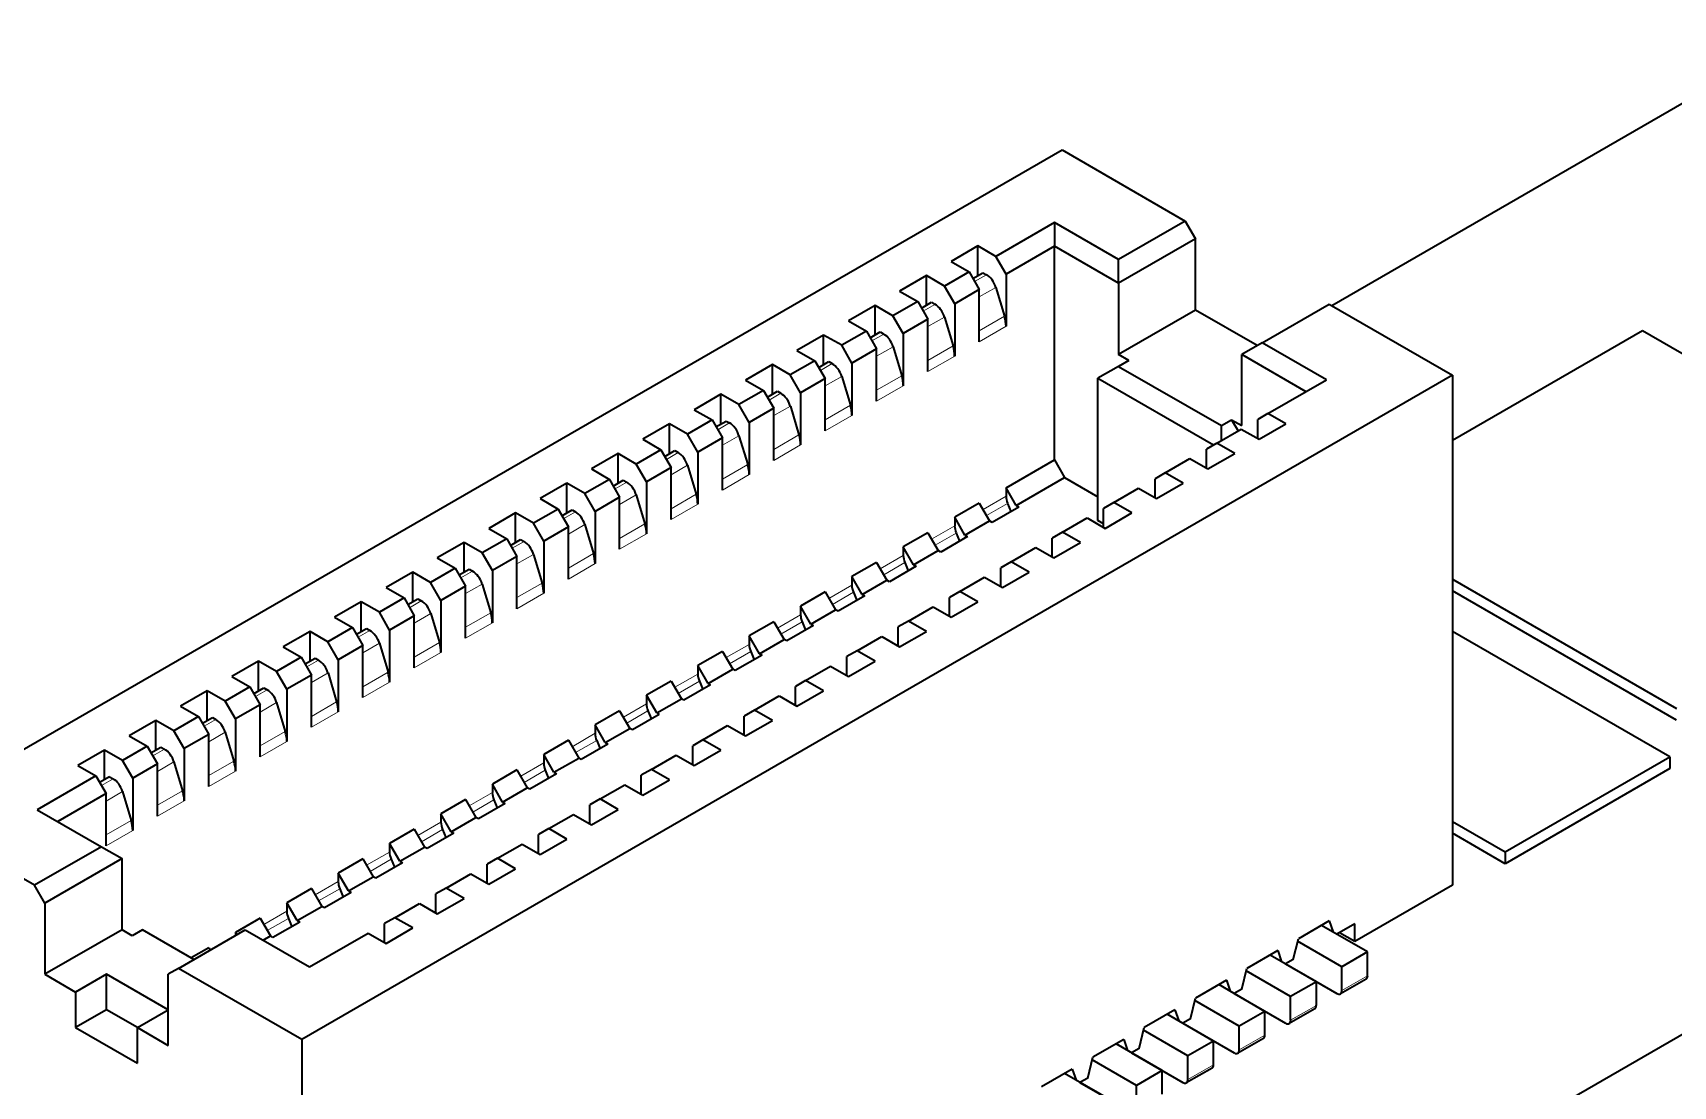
# Model space of a CAD drawing. Extents: x 468 to 804, y 295 to 621.
# Drawn here: x 719.41 to 730.69, y 507.03 to 514.28 of the extents above; entities that cross this region are included whole.
import ezdxf

# ---------------------------------------------------------------- set-up
doc = ezdxf.new("R2010")
doc.units = 0

msp = doc.modelspace()

# ---------------------------------------------------------------- linework, layer by layer
at = {"color": 7, "lineweight": 35, "ltscale": 0.093898}
msp.add_line((728.345, 512.403), (731.597, 514.28), dxfattribs=at)
at = {"color": 7, "lineweight": 35, "ltscale": 0.22862}
for p, q in [((718.569, 508.902), (726.489, 513.474)), ((729.176, 511.923), (721.256, 507.35))]:
    msp.add_line(p, q, dxfattribs=at)
at = {"color": 7, "lineweight": 35, "ltscale": 0.024495}
for p, q in [((726.489, 513.474), (727.337, 512.984)), ((726.736, 510.923), (726.736, 511.902)), ((719.417, 508.412), (718.569, 508.902)), ((721.256, 507.35), (720.407, 507.84))]:
    msp.add_line(p, q, dxfattribs=at)
at = {"color": 7, "lineweight": 35, "ltscale": 0.011636}
for p, q in [((726.436, 512.974), (726.032, 512.741)), ((727.906, 511.659), (728.309, 511.892)), ((719.838, 509.165), (719.435, 508.932)), ((721.309, 507.85), (721.712, 508.083))]:
    msp.add_line(p, q, dxfattribs=at)
at = {"color": 7, "lineweight": 35, "ltscale": 0.012758}
for p, q in [((726.878, 512.719), (726.436, 512.974)), ((726.878, 512.556), (726.436, 512.811)), ((728.309, 511.892), (727.867, 512.147)), ((728.168, 511.81), (727.726, 512.066)), ((719.435, 508.932), (719.877, 508.677)), ((720.867, 508.106), (721.309, 507.85))]:
    msp.add_line(p, q, dxfattribs=at)
at = {"color": 7, "lineweight": 35, "ltscale": 0.004083}
for p, q in [((726.436, 512.974), (726.436, 512.811)), ((727.867, 512.147), (727.726, 512.066)), ((719.877, 508.677), (720.019, 508.596))]:
    msp.add_line(p, q, dxfattribs=at)
at = {"color": 7, "lineweight": 35, "ltscale": 0.013268}
for p, q in [((727.337, 512.984), (726.878, 512.719)), ((727.867, 512.147), (728.327, 512.413))]:
    msp.add_line(p, q, dxfattribs=at)
at = {"color": 7, "lineweight": 35, "ltscale": 0.003536}
for p, q in [((727.337, 512.984), (727.408, 512.862)), ((725.75, 512.415), (725.679, 512.537)), ((725.396, 512.211), (725.325, 512.333)), ((725.495, 512.431), (725.566, 512.309)), ((724.788, 512.023), (724.859, 511.9)), ((724.689, 511.802), (724.618, 511.925)), ((724.335, 511.598), (724.265, 511.721)), ((724.081, 511.615), (724.152, 511.492)), ((723.727, 511.41), (723.798, 511.288)), ((723.628, 511.19), (723.558, 511.312)), ((723.275, 510.986), (723.204, 511.108)), ((723.02, 511.002), (723.091, 510.88)), ((725.82, 510.823), (725.75, 510.945)), ((725.566, 510.839), (725.637, 510.716)), ((722.568, 510.578), (722.497, 510.7)), ((722.313, 510.594), (722.384, 510.471)), ((725.113, 510.414), (725.043, 510.537)), ((721.96, 510.39), (722.03, 510.267)), ((724.76, 510.21), (724.689, 510.333)), ((721.861, 510.169), (721.79, 510.292)), ((724.505, 510.226), (724.576, 510.104)), ((721.507, 509.965), (721.436, 510.088)), ((721.606, 510.186), (721.677, 510.063)), ((724.406, 510.006), (724.335, 510.129)), ((721.252, 509.982), (721.323, 509.859)), ((724.152, 510.022), (724.222, 509.9)), ((724.053, 509.802), (723.982, 509.924)), ((723.798, 509.818), (723.869, 509.696)), ((720.8, 509.557), (720.729, 509.679)), ((723.444, 509.614), (723.515, 509.492)), ((720.446, 509.353), (720.376, 509.475)), ((720.192, 509.369), (720.263, 509.247)), ((722.992, 509.19), (722.921, 509.312)), ((722.737, 509.206), (722.808, 509.083)), ((722.285, 508.781), (722.214, 508.904)), ((721.931, 508.577), (721.861, 508.7)), ((721.677, 508.593), (721.747, 508.471)), ((719.488, 508.289), (719.417, 508.412)), ((721.323, 508.389), (721.394, 508.267)), ((721.224, 508.169), (721.153, 508.291)), ((720.97, 508.185), (721.04, 508.063))]:
    msp.add_line(p, q, dxfattribs=at)
at = {"color": 7, "lineweight": 35, "ltscale": 0.005307}
for p, q in [((725.909, 512.813), (725.725, 512.707)), ((725.555, 512.609), (725.371, 512.502)), ((725.202, 512.404), (725.018, 512.298)), ((724.848, 512.2), (724.664, 512.094)), ((724.495, 511.996), (724.311, 511.89)), ((724.141, 511.792), (723.957, 511.686)), ((723.787, 511.588), (723.604, 511.482)), ((727.846, 511.482), (728.03, 511.588)), ((727.493, 511.278), (727.677, 511.384)), ((723.08, 511.18), (722.896, 511.074)), ((727.139, 511.074), (727.323, 511.18)), ((726.192, 511.016), (726.008, 510.91)), ((722.727, 510.976), (722.543, 510.869)), ((726.786, 510.869), (726.969, 510.976)), ((722.373, 510.771), (722.189, 510.665)), ((725.838, 510.812), (725.654, 510.706)), ((726.432, 510.665), (726.616, 510.771)), ((722.02, 510.567), (721.836, 510.461)), ((725.484, 510.608), (725.301, 510.502)), ((725.131, 510.404), (724.947, 510.298)), ((725.725, 510.257), (725.909, 510.363)), ((721.313, 510.159), (721.129, 510.053)), ((725.371, 510.053), (725.555, 510.159)), ((724.424, 509.996), (724.24, 509.89)), ((720.959, 509.955), (720.775, 509.849)), ((725.018, 509.849), (725.202, 509.955)), ((720.605, 509.751), (720.422, 509.645)), ((724.07, 509.792), (723.886, 509.686)), ((724.664, 509.645), (724.848, 509.751)), ((720.252, 509.547), (720.068, 509.441)), ((723.717, 509.588), (723.533, 509.481)), ((724.311, 509.441), (724.495, 509.547)), ((719.898, 509.343), (719.714, 509.236)), ((723.363, 509.383), (723.179, 509.277)), ((723.957, 509.236), (724.141, 509.343)), ((723.01, 509.179), (722.826, 509.073)), ((723.604, 509.032), (723.787, 509.138)), ((722.656, 508.975), (722.472, 508.869)), ((722.302, 508.771), (722.119, 508.665)), ((722.896, 508.624), (723.08, 508.73)), ((722.543, 508.42), (722.727, 508.526)), ((721.595, 508.363), (721.412, 508.257)), ((722.189, 508.216), (722.373, 508.322)), ((721.242, 508.159), (721.058, 508.053)), ((721.836, 508.012), (722.02, 508.118))]:
    msp.add_line(p, q, dxfattribs=at)
at = {"color": 7, "lineweight": 35, "ltscale": 0.003572}
for p, q in [((726.032, 512.741), (725.909, 512.813)), ((725.725, 512.707), (725.849, 512.635)), ((725.018, 512.298), (725.142, 512.227)), ((724.664, 512.094), (724.788, 512.023)), ((724.265, 511.721), (724.141, 511.792)), ((723.957, 511.686), (724.081, 511.615)), ((723.604, 511.482), (723.727, 511.41)), ((727.677, 511.384), (727.553, 511.455)), ((723.558, 511.312), (723.434, 511.384)), ((727.323, 511.18), (727.199, 511.251)), ((723.204, 511.108), (723.08, 511.18)), ((727.015, 511.145), (727.139, 511.074)), ((722.896, 511.074), (723.02, 511.002)), ((722.497, 510.7), (722.373, 510.771)), ((726.616, 510.771), (726.492, 510.843)), ((722.189, 510.665), (722.313, 510.594)), ((726.308, 510.737), (726.432, 510.665)), ((725.955, 510.533), (726.078, 510.461)), ((721.836, 510.461), (721.96, 510.39)), ((725.909, 510.363), (725.785, 510.435)), ((721.79, 510.292), (721.666, 510.363)), ((725.555, 510.159), (725.431, 510.231)), ((721.436, 510.088), (721.313, 510.159)), ((725.248, 510.124), (725.371, 510.053)), ((721.129, 510.053), (721.252, 509.982)), ((720.729, 509.679), (720.605, 509.751)), ((724.848, 509.751), (724.724, 509.822)), ((720.422, 509.645), (720.545, 509.573)), ((724.541, 509.716), (724.664, 509.645)), ((720.376, 509.475), (720.252, 509.547)), ((724.187, 509.512), (724.311, 509.441)), ((724.495, 509.547), (724.371, 509.618)), ((720.068, 509.441), (720.192, 509.369)), ((723.787, 509.138), (723.664, 509.21)), ((723.48, 509.104), (723.604, 509.032)), ((723.126, 508.9), (723.25, 508.828)), ((723.08, 508.73), (722.957, 508.802)), ((722.727, 508.526), (722.603, 508.598)), ((722.419, 508.491), (722.543, 508.42)), ((722.02, 508.118), (721.896, 508.189)), ((721.712, 508.083), (721.836, 508.012))]:
    msp.add_line(p, q, dxfattribs=at)
at = {"color": 7, "lineweight": 35, "ltscale": 0.005104}
for p, q in [((725.909, 512.609), (725.909, 512.813)), ((727.885, 507.544), (727.708, 507.442)), ((728.228, 507.562), (728.052, 507.46))]:
    msp.add_line(p, q, dxfattribs=at)
at = {"color": 7, "lineweight": 35, "ltscale": 0.009593}
msp.add_line((726.436, 512.811), (726.103, 512.619), dxfattribs=at)
at = {"color": 7, "lineweight": 35, "ltscale": 0.036742}
msp.add_line((726.436, 511.341), (726.436, 512.811), dxfattribs=at)
at = {"color": 7, "lineweight": 35, "ltscale": 0.015309}
for p, q in [((727.408, 512.862), (726.878, 512.556)), ((720.019, 508.596), (719.488, 508.289)), ((720.019, 508.106), (719.488, 507.799))]:
    msp.add_line(p, q, dxfattribs=at)
at = {"color": 7, "lineweight": 35, "ltscale": 0.012247}
for p, q in [((727.408, 512.372), (727.408, 512.862)), ((727.832, 512.127), (727.408, 512.372)), ((727.726, 511.576), (727.726, 512.066)), ((720.019, 508.106), (720.019, 508.596)), ((719.488, 508.289), (719.488, 507.799)), ((720.337, 507.555), (719.912, 507.799)), ((720.337, 507.31), (720.337, 507.799)), ((719.7, 507.432), (720.125, 507.187))]:
    msp.add_line(p, q, dxfattribs=at)
at = {"color": 7, "lineweight": 35, "ltscale": 0.003535}
for p, q in [((726.103, 512.619), (726.032, 512.741)), ((725.849, 512.635), (725.919, 512.513)), ((725.142, 512.227), (725.212, 512.104)), ((724.434, 511.819), (724.505, 511.696)), ((723.982, 511.394), (723.911, 511.517)), ((726.436, 511.341), (726.506, 511.219)), ((723.374, 511.206), (723.444, 511.084)), ((726.174, 511.027), (726.103, 511.149)), ((725.919, 511.043), (725.99, 510.921)), ((722.921, 510.782), (722.851, 510.904)), ((722.667, 510.798), (722.737, 510.676)), ((725.467, 510.618), (725.396, 510.741)), ((725.212, 510.635), (725.283, 510.512)), ((722.214, 510.373), (722.143, 510.496)), ((724.859, 510.431), (724.929, 510.308)), ((721.153, 509.761), (721.083, 509.884)), ((720.899, 509.777), (720.97, 509.655)), ((723.699, 509.598), (723.628, 509.72)), ((720.545, 509.573), (720.616, 509.451)), ((723.345, 509.394), (723.275, 509.516)), ((723.091, 509.41), (723.162, 509.288)), ((720.093, 509.149), (720.022, 509.271)), ((719.838, 509.165), (719.909, 509.043)), ((722.638, 508.985), (722.568, 509.108)), ((722.384, 509.002), (722.455, 508.879)), ((722.03, 508.798), (722.101, 508.675)), ((721.578, 508.373), (721.507, 508.496))]:
    msp.add_line(p, q, dxfattribs=at)
at = {"color": 7, "lineweight": 35, "ltscale": 0.004082}
for p, q in [((726.878, 512.556), (726.878, 512.719)), ((726.878, 511.984), (726.736, 511.902)), ((728.592, 507.789), (728.592, 507.953)), ((728.415, 507.687), (728.415, 507.85)), ((728.239, 507.585), (728.239, 507.748)), ((728.062, 507.483), (728.062, 507.646)), ((727.885, 507.381), (727.885, 507.544)), ((727.708, 507.279), (727.708, 507.442)), ((727.532, 507.177), (727.532, 507.34)), ((727.355, 507.075), (727.355, 507.238)), ((727.001, 506.871), (727.001, 507.034)), ((727.178, 506.973), (727.178, 507.136))]:
    msp.add_line(p, q, dxfattribs=at)
at = {"color": 7, "lineweight": 35, "ltscale": 0.003573}
for p, q in [((725.679, 512.537), (725.555, 512.609)), ((725.371, 512.502), (725.495, 512.431)), ((724.972, 512.129), (724.848, 512.2)), ((724.618, 511.925), (724.495, 511.996)), ((724.311, 511.89), (724.434, 511.819)), ((728.03, 511.588), (727.906, 511.659)), ((723.911, 511.517), (723.787, 511.588)), ((727.722, 511.553), (727.846, 511.482)), ((727.369, 511.349), (727.493, 511.278)), ((723.25, 511.278), (723.374, 511.206)), ((726.969, 510.976), (726.846, 511.047)), ((722.543, 510.869), (722.667, 510.798)), ((722.851, 510.904), (722.727, 510.976)), ((726.662, 510.941), (726.786, 510.869)), ((726.262, 510.567), (726.139, 510.639)), ((722.143, 510.496), (722.02, 510.567)), ((725.601, 510.329), (725.725, 510.257)), ((721.482, 510.257), (721.606, 510.186)), ((725.202, 509.955), (725.078, 510.026)), ((720.775, 509.849), (720.899, 509.777)), ((721.083, 509.884), (720.959, 509.955)), ((724.894, 509.92), (725.018, 509.849)), ((724.141, 509.343), (724.017, 509.414)), ((720.022, 509.271), (719.898, 509.343)), ((723.833, 509.308), (723.957, 509.236)), ((719.714, 509.236), (719.838, 509.165)), ((723.434, 508.934), (723.31, 509.006)), ((722.773, 508.696), (722.896, 508.624)), ((722.373, 508.322), (722.249, 508.393)), ((722.066, 508.287), (722.189, 508.216)), ((728.504, 508.146), (728.38, 508.075))]:
    msp.add_line(p, q, dxfattribs=at)
at = {"color": 7, "lineweight": 35, "ltscale": 0.005103}
for p, q in [((725.555, 512.404), (725.555, 512.609)), ((725.202, 512.2), (725.202, 512.404)), ((724.848, 511.996), (724.848, 512.2)), ((724.495, 511.792), (724.495, 511.996)), ((724.141, 511.588), (724.141, 511.792)), ((723.787, 511.384), (723.787, 511.588)), ((723.434, 511.18), (723.434, 511.384)), ((723.08, 510.976), (723.08, 511.18)), ((722.727, 510.771), (722.727, 510.976)), ((722.373, 510.567), (722.373, 510.771)), ((722.02, 510.363), (722.02, 510.567)), ((721.666, 510.159), (721.666, 510.363)), ((721.313, 509.955), (721.313, 510.159)), ((720.959, 509.751), (720.959, 509.955)), ((720.605, 509.547), (720.605, 509.751)), ((720.252, 509.343), (720.252, 509.547)), ((719.898, 509.138), (719.898, 509.343)), ((728.592, 507.953), (728.415, 507.85)), ((728.239, 507.748), (728.062, 507.646)), ((728.582, 507.766), (728.405, 507.664)), ((727.532, 507.34), (727.355, 507.238)), ((727.875, 507.358), (727.698, 507.256)), ((727.521, 507.154), (727.344, 507.052)), ((727.178, 507.136), (727.001, 507.034))]:
    msp.add_line(p, q, dxfattribs=at)
at = {"color": 7, "lineweight": 35, "ltscale": 0.004898}
for p, q in [((725.849, 512.635), (725.679, 512.537)), ((725.142, 512.227), (724.972, 512.129)), ((725.566, 512.309), (725.396, 512.211)), ((724.788, 512.023), (724.618, 511.925)), ((724.505, 511.696), (724.335, 511.598)), ((727.553, 511.455), (727.722, 511.553)), ((727.199, 511.251), (727.369, 511.349)), ((725.785, 510.435), (725.955, 510.533)), ((721.96, 510.39), (721.79, 510.292)), ((724.505, 510.226), (724.335, 510.129)), ((721.677, 510.063), (721.507, 509.965)), ((724.053, 509.802), (724.222, 509.9)), ((724.724, 509.822), (724.894, 509.92)), ((720.616, 509.451), (720.446, 509.353)), ((722.992, 509.19), (723.162, 509.288)), ((721.677, 508.593), (721.507, 508.496)), ((721.224, 508.169), (721.394, 508.267)), ((721.896, 508.189), (722.066, 508.287))]:
    msp.add_line(p, q, dxfattribs=at)
at = {"color": 7, "lineweight": 35, "ltscale": 0.001989}
for p, q in [((725.875, 512.589), (725.944, 512.629)), ((724.107, 511.569), (724.176, 511.608)), ((723.047, 510.956), (723.116, 510.996)), ((721.279, 509.936), (721.348, 509.975)), ((720.218, 509.323), (720.287, 509.363))]:
    msp.add_line(p, q, dxfattribs=at)
at = {"color": 7, "lineweight": 13, "ltscale": 0.00233}
msp.add_line((725.968, 512.615), (725.887, 512.569), dxfattribs=at)
at = {"color": 7, "lineweight": 35, "ltscale": 0.000680215}
for p, q in [((725.944, 512.629), (725.968, 512.615)), ((725.591, 512.425), (725.614, 512.411)), ((725.237, 512.221), (725.261, 512.207)), ((724.53, 511.813), (724.553, 511.799)), ((724.176, 511.608), (724.2, 511.595)), ((723.823, 511.404), (723.846, 511.391)), ((723.469, 511.2), (723.493, 511.187)), ((723.116, 510.996), (723.139, 510.982)), ((722.762, 510.792), (722.786, 510.778)), ((722.409, 510.588), (722.432, 510.574)), ((721.701, 510.18), (721.725, 510.166)), ((721.348, 509.975), (721.371, 509.962)), ((720.641, 509.567), (720.664, 509.554)), ((720.287, 509.363), (720.311, 509.349)), ((719.934, 509.159), (719.957, 509.145))]:
    msp.add_line(p, q, dxfattribs=at)
at = {"color": 7, "lineweight": 35, "ltscale": 0.008981}
for p, q in [((726.103, 512.619), (726.103, 512.26)), ((725.919, 512.153), (725.919, 512.513)), ((725.75, 512.415), (725.75, 512.055)), ((725.566, 511.949), (725.566, 512.309)), ((725.396, 512.211), (725.396, 511.851)), ((725.212, 511.745), (725.212, 512.104)), ((724.859, 511.541), (724.859, 511.9)), ((724.689, 511.802), (724.689, 511.443)), ((724.505, 511.337), (724.505, 511.696)), ((723.982, 511.394), (723.982, 511.035)), ((723.798, 510.929), (723.798, 511.288)), ((723.628, 511.19), (723.628, 510.831)), ((723.275, 510.986), (723.275, 510.627)), ((723.444, 510.725), (723.444, 511.084)), ((723.091, 510.52), (723.091, 510.88)), ((722.921, 510.782), (722.921, 510.422)), ((722.568, 510.578), (722.568, 510.218)), ((722.384, 510.112), (722.384, 510.471)), ((722.214, 510.373), (722.214, 510.014)), ((722.03, 509.908), (722.03, 510.267)), ((721.861, 510.169), (721.861, 509.81)), ((721.507, 509.965), (721.507, 509.606)), ((721.677, 509.704), (721.677, 510.063)), ((721.153, 509.761), (721.153, 509.402)), ((720.97, 509.296), (720.97, 509.655)), ((720.8, 509.557), (720.8, 509.198)), ((720.616, 509.092), (720.616, 509.451)), ((720.263, 508.887), (720.263, 509.247)), ((720.093, 509.149), (720.093, 508.789))]:
    msp.add_line(p, q, dxfattribs=at)
at = {"color": 7, "lineweight": 35, "ltscale": 0.0049}
for p, q in [((725.919, 512.513), (725.75, 512.415)), ((724.859, 511.9), (724.689, 511.802)), ((724.152, 511.492), (723.982, 511.394)), ((726.846, 511.047), (727.015, 511.145)), ((722.667, 510.798), (722.497, 510.7)), ((725.212, 510.635), (725.043, 510.537)), ((722.384, 510.471), (722.214, 510.373)), ((724.859, 510.431), (724.689, 510.333)), ((722.03, 510.267), (721.861, 510.169)), ((721.606, 510.186), (721.436, 510.088)), ((724.406, 510.006), (724.576, 510.104)), ((725.078, 510.026), (725.248, 510.124)), ((724.152, 510.022), (723.982, 509.924)), ((721.323, 509.859), (721.153, 509.761)), ((723.699, 509.598), (723.869, 509.696)), ((724.017, 509.414), (724.187, 509.512)), ((723.345, 509.394), (723.515, 509.492)), ((722.384, 509.002), (722.214, 508.904)), ((721.323, 508.389), (721.153, 508.291)), ((722.249, 508.393), (722.419, 508.491))]:
    msp.add_line(p, q, dxfattribs=at)
at = {"color": 7, "lineweight": 13, "ltscale": 0.003279}
for p, q in [((725.919, 512.462), (726.033, 512.527)), ((725.566, 512.258), (725.679, 512.323)), ((725.212, 512.054), (725.326, 512.119)), ((724.859, 511.85), (724.972, 511.915)), ((724.505, 511.645), (724.619, 511.711)), ((724.152, 511.441), (724.265, 511.507)), ((723.798, 511.237), (723.912, 511.303)), ((723.444, 511.033), (723.558, 511.099)), ((723.091, 510.829), (723.205, 510.895)), ((722.737, 510.625), (722.851, 510.69)), ((722.384, 510.421), (722.497, 510.486)), ((722.03, 510.217), (722.144, 510.282)), ((721.677, 510.012), (721.79, 510.078)), ((721.323, 509.808), (721.437, 509.874)), ((720.97, 509.604), (721.083, 509.67)), ((720.263, 509.196), (720.376, 509.262)), ((719.909, 508.992), (720.023, 509.057))]:
    msp.add_line(p, q, dxfattribs=at)
at = {"color": 7, "lineweight": 35, "ltscale": 0.005187}
for p, q in [((726.033, 512.527), (726.092, 512.329)), ((722.497, 510.486), (722.557, 510.287)), ((720.73, 509.466), (720.789, 509.267))]:
    msp.add_line(p, q, dxfattribs=at)
at = {"color": 7, "lineweight": 35, "ltscale": 0.012248}
msp.add_line((726.878, 512.556), (726.878, 512.066), dxfattribs=at)
at = {"color": 7, "lineweight": 35, "ltscale": 0.003571}
msp.add_line((725.325, 512.333), (725.202, 512.404), dxfattribs=at)
at = {"color": 7, "lineweight": 35, "ltscale": 0.004899}
for p, q in [((725.495, 512.431), (725.325, 512.333)), ((725.212, 512.104), (725.043, 512.006)), ((724.434, 511.819), (724.265, 511.721)), ((724.081, 511.615), (723.911, 511.517)), ((723.727, 511.41), (723.558, 511.312)), ((723.374, 511.206), (723.204, 511.108)), ((723.798, 511.288), (723.628, 511.19)), ((723.02, 511.002), (722.851, 510.904)), ((723.444, 511.084), (723.275, 510.986)), ((725.919, 511.043), (725.75, 510.945)), ((723.091, 510.88), (722.921, 510.782)), ((725.82, 510.823), (725.99, 510.921)), ((726.492, 510.843), (726.662, 510.941)), ((725.566, 510.839), (725.396, 510.741)), ((722.737, 510.676), (722.568, 510.578)), ((725.467, 510.618), (725.637, 510.716)), ((726.139, 510.639), (726.308, 510.737)), ((722.313, 510.594), (722.143, 510.496)), ((725.113, 510.414), (725.283, 510.512)), ((724.76, 510.21), (724.929, 510.308)), ((725.431, 510.231), (725.601, 510.329)), ((721.252, 509.982), (721.083, 509.884)), ((720.899, 509.777), (720.729, 509.679)), ((723.798, 509.818), (723.628, 509.72)), ((720.97, 509.655), (720.8, 509.557)), ((724.371, 509.618), (724.541, 509.716)), ((720.545, 509.573), (720.376, 509.475)), ((723.444, 509.614), (723.275, 509.516)), ((723.091, 509.41), (722.921, 509.312)), ((720.192, 509.369), (720.022, 509.271)), ((723.664, 509.21), (723.833, 509.308)), ((720.263, 509.247), (720.093, 509.149)), ((722.737, 509.206), (722.568, 509.108)), ((722.638, 508.985), (722.808, 509.083)), ((723.31, 509.006), (723.48, 509.104)), ((722.285, 508.781), (722.455, 508.879)), ((722.957, 508.802), (723.126, 508.9)), ((722.03, 508.798), (721.861, 508.7)), ((721.931, 508.577), (722.101, 508.675)), ((722.603, 508.598), (722.773, 508.696)), ((721.578, 508.373), (721.747, 508.471)), ((720.97, 508.185), (720.8, 508.087))]:
    msp.add_line(p, q, dxfattribs=at)
at = {"color": 7, "lineweight": 35, "ltscale": 0.001991}
for p, q in [((725.522, 512.385), (725.591, 512.425)), ((725.168, 512.181), (725.237, 512.221)), ((724.461, 511.773), (724.53, 511.813)), ((723.754, 511.364), (723.823, 511.404)), ((723.4, 511.16), (723.469, 511.2)), ((722.693, 510.752), (722.762, 510.792)), ((722.34, 510.548), (722.409, 510.588)), ((721.633, 510.14), (721.701, 510.18)), ((720.925, 509.731), (720.994, 509.771)), ((720.572, 509.527), (720.641, 509.567)), ((719.934, 509.159), (719.865, 509.119))]:
    msp.add_line(p, q, dxfattribs=at)
at = {"color": 7, "lineweight": 13, "ltscale": 0.002331}
for p, q in [((725.614, 512.411), (725.533, 512.365)), ((724.907, 512.003), (724.826, 511.956)), ((724.553, 511.799), (724.473, 511.752)), ((723.846, 511.391), (723.766, 511.344)), ((723.493, 511.187), (723.412, 511.14)), ((722.786, 510.778), (722.705, 510.732)), ((722.079, 510.37), (721.998, 510.323)), ((721.725, 510.166), (721.644, 510.119)), ((721.018, 509.758), (720.937, 509.711)), ((720.664, 509.554), (720.584, 509.507)), ((719.957, 509.145), (719.877, 509.099))]:
    msp.add_line(p, q, dxfattribs=at)
at = {"color": 7, "lineweight": 35, "ltscale": 0.01531}
msp.add_line((727.408, 512.372), (726.878, 512.066), dxfattribs=at)
at = {"color": 7, "lineweight": 35, "ltscale": 0.024496}
msp.add_line((728.327, 512.413), (729.176, 511.923), dxfattribs=at)
at = {"color": 7, "lineweight": 35, "ltscale": 0.005188}
for p, q in [((725.679, 512.323), (725.739, 512.125)), ((725.326, 512.119), (725.385, 511.92)), ((724.972, 511.915), (725.032, 511.716)), ((724.619, 511.711), (724.678, 511.512)), ((724.265, 511.507), (724.325, 511.308)), ((723.912, 511.303), (723.971, 511.104)), ((723.558, 511.099), (723.617, 510.9)), ((723.205, 510.895), (723.264, 510.696)), ((722.851, 510.69), (722.91, 510.492)), ((722.144, 510.282), (722.203, 510.083)), ((721.79, 510.078), (721.85, 509.879)), ((721.437, 509.874), (721.496, 509.675)), ((721.083, 509.67), (721.143, 509.471)), ((720.376, 509.262), (720.435, 509.063)), ((720.023, 509.057), (720.082, 508.859))]:
    msp.add_line(p, q, dxfattribs=at)
at = {"color": 7, "lineweight": 13, "ltscale": 0.004994}
for p, q in [((726.092, 512.329), (725.919, 512.229)), ((725.032, 511.716), (724.859, 511.616)), ((723.971, 511.104), (723.798, 511.004)), ((721.143, 509.471), (720.97, 509.371))]:
    msp.add_line(p, q, dxfattribs=at)
at = {"color": 7, "lineweight": 13, "ltscale": 0.005307}
for p, q in [((725.919, 512.153), (726.103, 512.26)), ((725.566, 511.949), (725.75, 512.055)), ((725.212, 511.745), (725.396, 511.851)), ((724.859, 511.541), (725.043, 511.647)), ((724.505, 511.337), (724.689, 511.443)), ((724.152, 511.133), (724.335, 511.239)), ((723.798, 510.929), (723.982, 511.035)), ((723.091, 510.52), (723.275, 510.627)), ((722.737, 510.316), (722.921, 510.422)), ((722.384, 510.112), (722.568, 510.218)), ((722.03, 509.908), (722.214, 510.014)), ((721.677, 509.704), (721.861, 509.81)), ((721.323, 509.5), (721.507, 509.606)), ((720.97, 509.296), (721.153, 509.402)), ((720.263, 508.887), (720.446, 508.994)), ((719.909, 508.683), (720.093, 508.789))]:
    msp.add_line(p, q, dxfattribs=at)
at = {"color": 7, "lineweight": 35, "ltscale": 0.037737}
msp.add_line((730.483, 512.228), (729.176, 511.473), dxfattribs=at)
at = {"color": 7, "lineweight": 35, "ltscale": 0.068341}
msp.add_line((732.85, 510.861), (730.483, 512.228), dxfattribs=at)
at = {"color": 7, "lineweight": 35, "ltscale": 0.003534}
msp.add_line((725.043, 512.006), (724.972, 512.129), dxfattribs=at)
at = {"color": 7, "lineweight": 13, "ltscale": 0.002329}
for p, q in [((725.261, 512.207), (725.18, 512.161)), ((724.2, 511.595), (724.119, 511.548)), ((723.139, 510.982), (723.059, 510.936)), ((722.432, 510.574), (722.351, 510.528)), ((721.371, 509.962), (721.291, 509.915)), ((720.311, 509.349), (720.23, 509.303))]:
    msp.add_line(p, q, dxfattribs=at)
at = {"color": 7, "lineweight": 13, "ltscale": 0.004993}
for p, q in [((725.739, 512.125), (725.566, 512.025)), ((724.678, 511.512), (724.505, 511.412)), ((724.325, 511.308), (724.152, 511.208)), ((723.617, 510.9), (723.444, 510.8)), ((723.264, 510.696), (723.091, 510.596)), ((722.91, 510.492), (722.737, 510.392)), ((722.203, 510.083), (722.03, 509.983)), ((721.85, 509.879), (721.677, 509.779)), ((721.496, 509.675), (721.323, 509.575)), ((720.789, 509.267), (720.616, 509.167)), ((720.435, 509.063), (720.263, 508.963)), ((720.082, 508.859), (719.909, 508.759))]:
    msp.add_line(p, q, dxfattribs=at)
at = {"color": 7, "lineweight": 35, "ltscale": 0.00199}
for p, q in [((724.815, 511.977), (724.883, 512.017)), ((721.986, 510.344), (722.055, 510.384))]:
    msp.add_line(p, q, dxfattribs=at)
at = {"color": 7, "lineweight": 35, "ltscale": 0.000681537}
for p, q in [((724.883, 512.017), (724.907, 512.003)), ((722.055, 510.384), (722.079, 510.37))]:
    msp.add_line(p, q, dxfattribs=at)
at = {"color": 7, "lineweight": 35, "ltscale": 0.008982}
for p, q in [((725.043, 512.006), (725.043, 511.647)), ((724.335, 511.598), (724.335, 511.239)), ((724.152, 511.133), (724.152, 511.492)), ((722.737, 510.316), (722.737, 510.676)), ((721.323, 509.5), (721.323, 509.859)), ((720.446, 509.353), (720.446, 508.994)), ((719.909, 508.683), (719.909, 509.043))]:
    msp.add_line(p, q, dxfattribs=at)
at = {"color": 7, "lineweight": 35, "ltscale": 0.00204}
for p, q in [((726.948, 512.025), (726.878, 512.066)), ((727.906, 511.659), (727.836, 511.619)), ((725.078, 510.026), (725.007, 509.986)), ((722.249, 508.393), (722.179, 508.353)), ((720.089, 508.065), (720.019, 508.106))]:
    msp.add_line(p, q, dxfattribs=at)
at = {"color": 7, "lineweight": 35, "ltscale": 0.002041}
for p, q in [((726.948, 512.025), (726.878, 511.984)), ((727.585, 511.576), (727.655, 511.617)), ((727.199, 511.251), (727.129, 511.21)), ((726.846, 511.047), (726.775, 511.006)), ((726.139, 510.639), (726.068, 510.598)), ((724.371, 509.618), (724.3, 509.577)), ((724.017, 509.414), (723.947, 509.373)), ((730.672, 509.296), (730.672, 509.215)), ((723.31, 509.006), (723.239, 508.965)), ((729.538, 508.642), (729.538, 508.56))]:
    msp.add_line(p, q, dxfattribs=at)
at = {"color": 7, "lineweight": 13, "ltscale": 0.004992}
for p, q in [((725.385, 511.92), (725.212, 511.821)), ((722.557, 510.287), (722.384, 510.188))]:
    msp.add_line(p, q, dxfattribs=at)
at = {"color": 7, "lineweight": 35, "ltscale": 0.022964}
msp.add_line((726.736, 511.902), (727.532, 511.443), dxfattribs=at)
at = {"color": 7, "lineweight": 35, "ltscale": 0.020412}
msp.add_line((726.878, 511.984), (727.585, 511.576), dxfattribs=at)
at = {"color": 7, "lineweight": 35, "ltscale": 0.087774}
msp.add_line((729.176, 511.923), (729.176, 508.412), dxfattribs=at)
at = {"color": 7, "lineweight": 35, "ltscale": 0.002552}
msp.add_line((727.585, 511.474), (727.585, 511.576), dxfattribs=at)
at = {"color": 7, "lineweight": 35, "ltscale": 0.002042}
for p, q in [((727.655, 511.617), (727.726, 511.576)), ((727.553, 511.455), (727.482, 511.414)), ((726.492, 510.843), (726.421, 510.802)), ((725.785, 510.435), (725.714, 510.394)), ((725.431, 510.231), (725.361, 510.19)), ((724.724, 509.822), (724.654, 509.781)), ((723.664, 509.21), (723.593, 509.169)), ((722.957, 508.802), (722.886, 508.761)), ((722.603, 508.598), (722.532, 508.557)), ((721.896, 508.189), (721.825, 508.148)), ((720.16, 508.106), (720.089, 508.065)), ((720.407, 507.84), (720.337, 507.799))]:
    msp.add_line(p, q, dxfattribs=at)
at = {"color": 7, "lineweight": 35, "ltscale": 0.002211}
msp.add_line((727.655, 511.617), (727.7, 511.54), dxfattribs=at)
at = {"color": 7, "lineweight": 35, "ltscale": 0.003266}
for p, q in [((727.836, 511.488), (727.836, 511.619)), ((727.482, 511.284), (727.482, 511.414)), ((727.129, 511.08), (727.129, 511.21)), ((726.421, 510.671), (726.421, 510.802)), ((726.068, 510.467), (726.068, 510.598)), ((725.714, 510.263), (725.714, 510.394)), ((725.007, 509.855), (725.007, 509.986)), ((724.654, 509.651), (724.654, 509.781)), ((724.3, 509.447), (724.3, 509.577)), ((723.593, 509.038), (723.593, 509.169)), ((723.239, 508.834), (723.239, 508.965)), ((722.886, 508.63), (722.886, 508.761)), ((722.179, 508.222), (722.179, 508.353)), ((721.825, 508.018), (721.825, 508.148))]:
    msp.add_line(p, q, dxfattribs=at)
at = {"color": 7, "lineweight": 35, "ltscale": 0.005308}
for p, q in [((723.434, 511.384), (723.25, 511.278)), ((721.666, 510.363), (721.482, 510.257)), ((724.777, 510.2), (724.594, 510.094)), ((721.949, 508.567), (721.765, 508.461))]:
    msp.add_line(p, q, dxfattribs=at)
at = {"color": 7, "lineweight": 35, "ltscale": 0.009594}
for p, q in [((726.103, 511.149), (726.436, 511.341)), ((726.174, 511.027), (726.506, 511.219)), ((719.909, 509.043), (719.577, 508.851))]:
    msp.add_line(p, q, dxfattribs=at)
at = {"color": 7, "lineweight": 35, "ltscale": 0.006635}
msp.add_line((726.506, 511.219), (726.736, 511.086), dxfattribs=at)
at = {"color": 7, "lineweight": 13, "ltscale": 0.004579}
for p, q in [((726.103, 511.091), (725.945, 510.999)), ((725.396, 510.683), (725.237, 510.591)), ((725.043, 510.479), (724.884, 510.387)), ((724.689, 510.274), (724.53, 510.183)), ((723.982, 509.866), (723.823, 509.775)), ((723.628, 509.662), (723.47, 509.57)), ((723.275, 509.458), (723.116, 509.366)), ((722.568, 509.05), (722.409, 508.958)), ((722.214, 508.846), (722.055, 508.754)), ((721.861, 508.641), (721.702, 508.55)), ((721.507, 508.437), (721.348, 508.346)), ((721.153, 508.233), (720.995, 508.142))]:
    msp.add_line(p, q, dxfattribs=at)
at = {"color": 7, "lineweight": 35, "ltscale": 0.001456}
for p, q in [((726.103, 511.149), (726.103, 511.091)), ((725.75, 510.945), (725.75, 510.887)), ((725.396, 510.741), (725.396, 510.683)), ((725.043, 510.537), (725.043, 510.479)), ((724.689, 510.333), (724.689, 510.274)), ((724.335, 510.129), (724.335, 510.07)), ((723.982, 509.924), (723.982, 509.866)), ((723.628, 509.72), (723.628, 509.662)), ((723.275, 509.516), (723.275, 509.458)), ((722.921, 509.312), (722.921, 509.254)), ((722.568, 509.108), (722.568, 509.05)), ((722.214, 508.904), (722.214, 508.846)), ((721.861, 508.7), (721.861, 508.641)), ((721.507, 508.496), (721.507, 508.437)), ((721.153, 508.291), (721.153, 508.233))]:
    msp.add_line(p, q, dxfattribs=at)
at = {"color": 7, "lineweight": 13, "ltscale": 0.004193}
for p, q in [((725.969, 510.958), (726.114, 511.041)), ((725.615, 510.753), (725.76, 510.837)), ((725.262, 510.549), (725.407, 510.633)), ((724.201, 509.937), (724.346, 510.021)), ((723.847, 509.733), (723.993, 509.817)), ((723.14, 509.325), (723.286, 509.408)), ((722.787, 509.12), (722.932, 509.204)), ((721.726, 508.508), (721.871, 508.592)), ((721.372, 508.304), (721.518, 508.388))]:
    msp.add_line(p, q, dxfattribs=at)
at = {"color": 7, "lineweight": 35, "ltscale": 0.001524}
for p, q in [((726.114, 511.041), (726.137, 510.985)), ((725.76, 510.837), (725.784, 510.781)), ((725.407, 510.633), (725.43, 510.577)), ((724.7, 510.225), (724.723, 510.169)), ((724.346, 510.021), (724.369, 509.964)), ((723.993, 509.817), (724.016, 509.76)), ((723.639, 509.613), (723.662, 509.556)), ((723.286, 509.408), (723.309, 509.352)), ((722.932, 509.204), (722.955, 509.148)), ((722.225, 508.796), (722.248, 508.74)), ((721.871, 508.592), (721.895, 508.536)), ((721.518, 508.388), (721.541, 508.331))]:
    msp.add_line(p, q, dxfattribs=at)
at = {"color": 7, "lineweight": 35, "ltscale": 0.000510632}
for p, q in [((726.174, 511.027), (726.192, 511.016)), ((726.008, 510.91), (725.99, 510.921)), ((724.76, 510.21), (724.777, 510.2)), ((724.406, 510.006), (724.424, 509.996)), ((724.24, 509.89), (724.222, 509.9)), ((723.699, 509.598), (723.717, 509.588)), ((723.179, 509.277), (723.162, 509.288)), ((723.345, 509.394), (723.363, 509.383)), ((721.931, 508.577), (721.949, 508.567)), ((721.412, 508.257), (721.394, 508.267))]:
    msp.add_line(p, q, dxfattribs=at)
at = {"color": 7, "lineweight": 35, "ltscale": 0.003265}
for p, q in [((726.775, 510.876), (726.775, 511.006)), ((725.361, 510.059), (725.361, 510.19)), ((723.947, 509.243), (723.947, 509.373)), ((722.532, 508.426), (722.532, 508.557))]:
    msp.add_line(p, q, dxfattribs=at)
at = {"color": 7, "lineweight": 13, "ltscale": 0.00458}
for p, q in [((725.75, 510.887), (725.591, 510.795)), ((724.335, 510.07), (724.177, 509.979)), ((722.921, 509.254), (722.763, 509.162))]:
    msp.add_line(p, q, dxfattribs=at)
at = {"color": 7, "lineweight": 35, "ltscale": 0.001123}
msp.add_line((726.775, 510.9), (726.736, 510.923), dxfattribs=at)
at = {"color": 7, "lineweight": 13, "ltscale": 0.005308}
for p, q in [((723.444, 510.725), (723.628, 510.831)), ((720.616, 509.092), (720.8, 509.198))]:
    msp.add_line(p, q, dxfattribs=at)
at = {"color": 7, "lineweight": 35, "ltscale": 0.00050931}
for p, q in [((725.82, 510.823), (725.838, 510.812)), ((725.654, 510.706), (725.637, 510.716)), ((725.113, 510.414), (725.131, 510.404)), ((724.594, 510.094), (724.576, 510.104)), ((722.826, 509.073), (722.808, 509.083)), ((722.285, 508.781), (722.302, 508.771)), ((721.765, 508.461), (721.747, 508.471))]:
    msp.add_line(p, q, dxfattribs=at)
at = {"color": 7, "lineweight": 35, "ltscale": 0.000511013}
for p, q in [((725.467, 510.618), (725.484, 510.608)), ((725.301, 510.502), (725.283, 510.512)), ((724.947, 510.298), (724.929, 510.308)), ((723.533, 509.481), (723.515, 509.492)), ((722.638, 508.985), (722.656, 508.975)), ((722.472, 508.869), (722.455, 508.879)), ((722.119, 508.665), (722.101, 508.675)), ((721.578, 508.373), (721.595, 508.363))]:
    msp.add_line(p, q, dxfattribs=at)
at = {"color": 7, "lineweight": 35, "ltscale": 0.005309}
for p, q in [((726.078, 510.461), (726.262, 510.567)), ((723.25, 508.828), (723.434, 508.934))]:
    msp.add_line(p, q, dxfattribs=at)
at = {"color": 7, "lineweight": 13, "ltscale": 0.004194}
for p, q in [((724.908, 510.345), (725.053, 510.429)), ((723.494, 509.529), (723.639, 509.613)), ((722.433, 508.916), (722.578, 509)), ((722.08, 508.712), (722.225, 508.796)), ((721.019, 508.1), (721.164, 508.184))]:
    msp.add_line(p, q, dxfattribs=at)
at = {"color": 7, "lineweight": 35, "ltscale": 0.001525}
for p, q in [((725.053, 510.429), (725.077, 510.373)), ((722.578, 509), (722.602, 508.944)), ((721.164, 508.184), (721.187, 508.127))]:
    msp.add_line(p, q, dxfattribs=at)
at = {"color": 7, "lineweight": 35, "ltscale": 0.044514}
for p, q in [((729.176, 510.52), (730.718, 509.63)), ((730.718, 509.548), (729.176, 510.438))]:
    msp.add_line(p, q, dxfattribs=at)
at = {"color": 7, "lineweight": 13, "ltscale": 0.004195}
msp.add_line((724.554, 510.141), (724.7, 510.225), dxfattribs=at)
at = {"color": 7, "lineweight": 35, "ltscale": 0.043199}
msp.add_line((730.672, 509.296), (729.176, 510.16), dxfattribs=at)
at = {"color": 7, "lineweight": 35, "ltscale": 0.000679834}
msp.add_line((720.994, 509.771), (721.018, 509.758), dxfattribs=at)
at = {"color": 7, "lineweight": 35, "ltscale": 0.000509692}
for p, q in [((724.053, 509.802), (724.07, 509.792)), ((723.886, 509.686), (723.869, 509.696)), ((722.992, 509.19), (723.01, 509.179)), ((721.224, 508.169), (721.242, 508.159)), ((721.058, 508.053), (721.04, 508.063))]:
    msp.add_line(p, q, dxfattribs=at)
at = {"color": 7, "lineweight": 13, "ltscale": 0.00328}
msp.add_line((720.616, 509.4), (720.73, 509.466), dxfattribs=at)
at = {"color": 7, "lineweight": 35, "ltscale": 0.032725}
for p, q in [((729.538, 508.642), (730.672, 509.296)), ((730.672, 509.215), (729.538, 508.56))]:
    msp.add_line(p, q, dxfattribs=at)
at = {"color": 7, "lineweight": 35, "ltscale": 0.326597}
msp.add_line((733.33, 508.871), (722.016, 502.339), dxfattribs=at)
at = {"color": 7, "lineweight": 35, "ltscale": 0.010475}
for p, q in [((729.176, 508.851), (729.538, 508.642)), ((729.538, 508.56), (729.176, 508.77))]:
    msp.add_line(p, q, dxfattribs=at)
at = {"color": 7, "lineweight": 35, "ltscale": 0.013269}
msp.add_line((719.877, 508.677), (719.417, 508.412), dxfattribs=at)
at = {"color": 7, "lineweight": 35, "ltscale": 0.019392}
msp.add_line((729.176, 508.412), (728.504, 508.024), dxfattribs=at)
at = {"color": 7, "lineweight": 35, "ltscale": 0.006123}
for p, q in [((728.327, 508.167), (728.115, 508.044)), ((719.912, 507.799), (719.7, 507.677)), ((719.912, 507.555), (719.912, 507.799)), ((727.62, 507.759), (727.408, 507.636)), ((719.912, 507.555), (719.7, 507.432)), ((720.125, 507.432), (720.337, 507.555)), ((720.125, 507.432), (720.337, 507.31)), ((720.125, 507.187), (720.125, 507.432)), ((726.559, 507.146), (726.347, 507.024))]:
    msp.add_line(p, q, dxfattribs=at)
at = {"color": 7, "lineweight": 35, "ltscale": 0.002025}
for p, q in [((728.327, 508.167), (728.354, 508.09)), ((727.974, 507.963), (728, 507.886)), ((727.62, 507.759), (727.646, 507.682)), ((726.913, 507.35), (726.939, 507.274)), ((726.559, 507.146), (726.586, 507.07))]:
    msp.add_line(p, q, dxfattribs=at)
at = {"color": 7, "lineweight": 35, "ltscale": 0.010206}
for p, q in [((720.514, 507.902), (720.16, 508.106)), ((726.612, 507.054), (726.966, 506.85))]:
    msp.add_line(p, q, dxfattribs=at)
at = {"color": 7, "lineweight": 35, "ltscale": 0.013267}
msp.add_line((720.407, 507.84), (720.867, 508.106), dxfattribs=at)
at = {"color": 7, "lineweight": 35, "ltscale": 0.000440887}
msp.add_line((720.809, 508.072), (720.8, 508.087), dxfattribs=at)
at = {"color": 7, "lineweight": 35, "ltscale": 0.000510406}
msp.add_line((720.8, 508.087), (720.8, 508.067), dxfattribs=at)
at = {"color": 7, "lineweight": 35, "ltscale": 0.001429}
msp.add_line((720.991, 508.034), (721.04, 508.063), dxfattribs=at)
at = {"color": 7, "lineweight": 35, "ltscale": 0.00368}
for p, q in [((728.08, 507.902), (728.115, 508.044)), ((727.726, 507.697), (727.761, 507.84)), ((727.372, 507.493), (727.408, 507.636)), ((727.019, 507.289), (727.054, 507.432)), ((726.665, 507.085), (726.701, 507.228))]:
    msp.add_line(p, q, dxfattribs=at)
at = {"color": 7, "lineweight": 35, "ltscale": 0.009185}
for p, q in [((728.592, 507.953), (728.274, 508.136)), ((728.239, 507.748), (727.92, 507.932)), ((727.532, 507.34), (727.213, 507.524)), ((727.178, 507.136), (726.86, 507.32))]:
    msp.add_line(p, q, dxfattribs=at)
at = {"color": 7, "lineweight": 35, "ltscale": 0.003062}
for q in [(728.398, 508.085), (728.504, 508.146)]:
    msp.add_line((728.504, 508.024), q, dxfattribs=at)
at = {"color": 7, "lineweight": 35, "ltscale": 0.003469}
msp.add_line((720.616, 507.981), (720.496, 507.912), dxfattribs=at)
at = {"color": 7, "lineweight": 35, "ltscale": 0.00044231}
msp.add_line((720.616, 507.981), (720.625, 507.966), dxfattribs=at)
at = {"color": 7, "lineweight": 35, "ltscale": 0.006124}
for p, q in [((727.974, 507.963), (727.761, 507.84)), ((719.488, 507.799), (719.7, 507.677)), ((719.7, 507.677), (719.7, 507.432)), ((726.913, 507.35), (726.701, 507.228))]:
    msp.add_line(p, q, dxfattribs=at)
at = {"color": 7, "lineweight": 35, "ltscale": 0.008804}
msp.add_line((728.415, 507.85), (728.11, 508.027), dxfattribs=at)
at = {"color": 7, "lineweight": 35, "ltscale": 0.008803}
for p, q in [((728.062, 507.646), (727.757, 507.822)), ((727.708, 507.442), (727.403, 507.618)), ((727.355, 507.238), (727.05, 507.414)), ((727.001, 507.034), (726.696, 507.21))]:
    msp.add_line(p, q, dxfattribs=at)
at = {"color": 7, "lineweight": 35, "ltscale": 0.001531}
for p, q in [((728.08, 507.902), (728.027, 507.871)), ((727.726, 507.697), (727.673, 507.667)), ((727.019, 507.289), (726.966, 507.259)), ((726.665, 507.085), (726.612, 507.054))]:
    msp.add_line(p, q, dxfattribs=at)
at = {"color": 7, "lineweight": 35, "ltscale": 0.010205}
for p, q in [((728.027, 507.871), (728.38, 507.667)), ((727.319, 507.463), (727.673, 507.259))]:
    msp.add_line(p, q, dxfattribs=at)
at = {"color": 7, "lineweight": 35, "ltscale": 0.009186}
for p, q in [((727.885, 507.544), (727.567, 507.728)), ((726.824, 506.932), (726.506, 507.116))]:
    msp.add_line(p, q, dxfattribs=at)
at = {"color": 7, "lineweight": 13, "ltscale": 0.005103}
for p, q in [((728.592, 507.789), (728.415, 507.687)), ((728.239, 507.585), (728.062, 507.483)), ((727.532, 507.177), (727.355, 507.075))]:
    msp.add_line(p, q, dxfattribs=at)
at = {"color": 7, "lineweight": 35, "ltscale": 0.010207}
for p, q in [((727.673, 507.667), (728.027, 507.463)), ((726.966, 507.259), (727.319, 507.054))]:
    msp.add_line(p, q, dxfattribs=at)
at = {"color": 7, "lineweight": 35, "ltscale": 0.006125}
for p, q in [((720.125, 507.432), (719.912, 507.555)), ((727.266, 507.555), (727.054, 507.432))]:
    msp.add_line(p, q, dxfattribs=at)
at = {"color": 7, "lineweight": 35, "ltscale": 0.002026}
msp.add_line((727.266, 507.555), (727.293, 507.478), dxfattribs=at)
at = {"color": 7, "lineweight": 35, "ltscale": 0.00153}
msp.add_line((727.372, 507.493), (727.319, 507.463), dxfattribs=at)
at = {"color": 7, "lineweight": 13, "ltscale": 0.005104}
msp.add_line((727.885, 507.381), (727.708, 507.279), dxfattribs=at)
at = {"color": 7, "lineweight": 35, "ltscale": 0.087773}
msp.add_line((721.256, 507.35), (721.256, 503.839), dxfattribs=at)
at = {"color": 7, "lineweight": 35}
for centre, major_axis, start_param, end_param in [((725.968, 512.534), (0.05, -0.0866), 1.180189, 2.356194), ((725.614, 512.33), (0.05, -0.0866), 1.180189, 2.356194), ((725.962, 512.341), (0.1, -0.173), 0.785398, 1.180189), ((725.261, 512.125), (0.05, -0.0866), 1.180189, 2.356194), ((725.608, 512.137), (0.1, -0.173), 0.785398, 1.180189), ((724.907, 511.921), (0.05, -0.0866), 1.180189, 2.356194), ((725.255, 511.933), (0.1, -0.173), 0.785398, 1.180189), ((724.553, 511.717), (0.05, -0.0866), 1.180189, 2.356194), ((724.901, 511.729), (0.1, -0.173), 0.785398, 1.180189), ((724.2, 511.513), (0.05, -0.0866), 1.180189, 2.356194), ((724.548, 511.525), (0.1, -0.173), 0.785398, 1.180189), ((723.846, 511.309), (0.05, -0.0866), 1.180189, 2.356194), ((724.194, 511.321), (0.1, -0.173), 0.785398, 1.180189), ((723.493, 511.105), (0.05, -0.0866), 1.180189, 2.356194), ((723.84, 511.116), (0.1, -0.173), 0.785398, 1.180189), ((726.174, 511.05), (-0.05, 0.0866), 0.785398, 1.343997), ((723.139, 510.901), (0.05, -0.0866), 1.180189, 2.356194), ((723.487, 510.912), (0.1, -0.173), 0.785398, 1.180189), ((725.82, 510.846), (-0.05, 0.0866), 0.785398, 1.343997), ((722.786, 510.697), (0.05, -0.0866), 1.180189, 2.356194), ((723.133, 510.708), (0.1, -0.173), 0.785398, 1.180189), ((725.467, 510.642), (-0.05, 0.0866), 0.785398, 1.343997), ((722.432, 510.493), (0.05, -0.0866), 1.180189, 2.356194), ((722.78, 510.504), (0.1, -0.173), 0.785398, 1.180189), ((725.113, 510.438), (-0.05, 0.0866), 0.785398, 1.343997), ((722.079, 510.288), (0.05, -0.0866), 1.180189, 2.356194), ((722.426, 510.3), (0.1, -0.173), 0.785398, 1.180189), ((724.76, 510.234), (-0.05, 0.0866), 0.785398, 1.343997), ((721.725, 510.084), (0.05, -0.0866), 1.180189, 2.356194), ((722.073, 510.096), (0.1, -0.173), 0.785398, 1.180189), ((721.371, 509.88), (0.05, -0.0866), 1.180189, 2.356194), ((724.406, 510.029), (-0.05, 0.0866), 0.785398, 1.343997), ((721.719, 509.892), (0.1, -0.173), 0.785398, 1.180189), ((724.053, 509.825), (-0.05, 0.0866), 0.785398, 1.343997), ((721.018, 509.676), (0.05, -0.0866), 1.180189, 2.356194), ((721.366, 509.688), (0.1, -0.173), 0.785398, 1.180189), ((723.699, 509.621), (-0.05, 0.0866), 0.785398, 1.343997), ((720.664, 509.472), (0.05, -0.0866), 1.180189, 2.356194), ((721.012, 509.483), (0.1, -0.173), 0.785398, 1.180189), ((723.345, 509.417), (-0.05, 0.0866), 0.785398, 1.343997), ((720.311, 509.268), (0.05, -0.0866), 1.180189, 2.356194), ((720.659, 509.279), (0.1, -0.173), 0.785398, 1.180189), ((722.992, 509.213), (-0.05, 0.0866), 0.785398, 1.343997), ((719.957, 509.064), (0.05, -0.0866), 1.180189, 2.356194), ((720.305, 509.075), (0.1, -0.173), 0.785398, 1.180189), ((722.638, 509.009), (-0.05, 0.0866), 0.785398, 1.343997), ((719.951, 508.871), (0.1, -0.173), 0.785398, 1.180189), ((722.285, 508.805), (-0.05, 0.0866), 0.785398, 1.343997), ((721.931, 508.601), (-0.05, 0.0866), 0.785398, 1.343997), ((721.578, 508.396), (-0.05, 0.0866), 0.785398, 1.343997), ((721.224, 508.192), (-0.05, 0.0866), 0.785398, 1.343997), ((728.557, 507.81), (0.025, -0.0433), 6.283185, 7.068583), ((728.38, 507.708), (-0.025, 0.0433), 2.356194, 3.141593), ((728.38, 507.708), (-0.025, 0.0433), 3.141593, 3.926991), ((728.027, 507.503), (-0.025, 0.0433), 3.141593, 3.926991), ((728.203, 507.606), (0.025, -0.0433), 6.283185, 7.068583), ((727.85, 507.401), (0.025, -0.0433), 6.283185, 7.068583), ((728.027, 507.503), (-0.025, 0.0433), 2.356194, 3.141593), ((727.673, 507.299), (-0.025, 0.0433), 2.356194, 3.141593), ((727.673, 507.299), (-0.025, 0.0433), 3.141593, 3.926991), ((727.496, 507.197), (0.025, -0.0433), 6.283185, 7.068583), ((727.319, 507.095), (-0.025, 0.0433), 2.356194, 3.141593), ((727.319, 507.095), (-0.025, 0.0433), 3.141593, 3.926991)]:
    msp.add_ellipse(centre, major_axis=major_axis, ratio=0.57735, start_param=start_param, end_param=end_param, dxfattribs=at)

doc.saveas('drawing.dxf')
